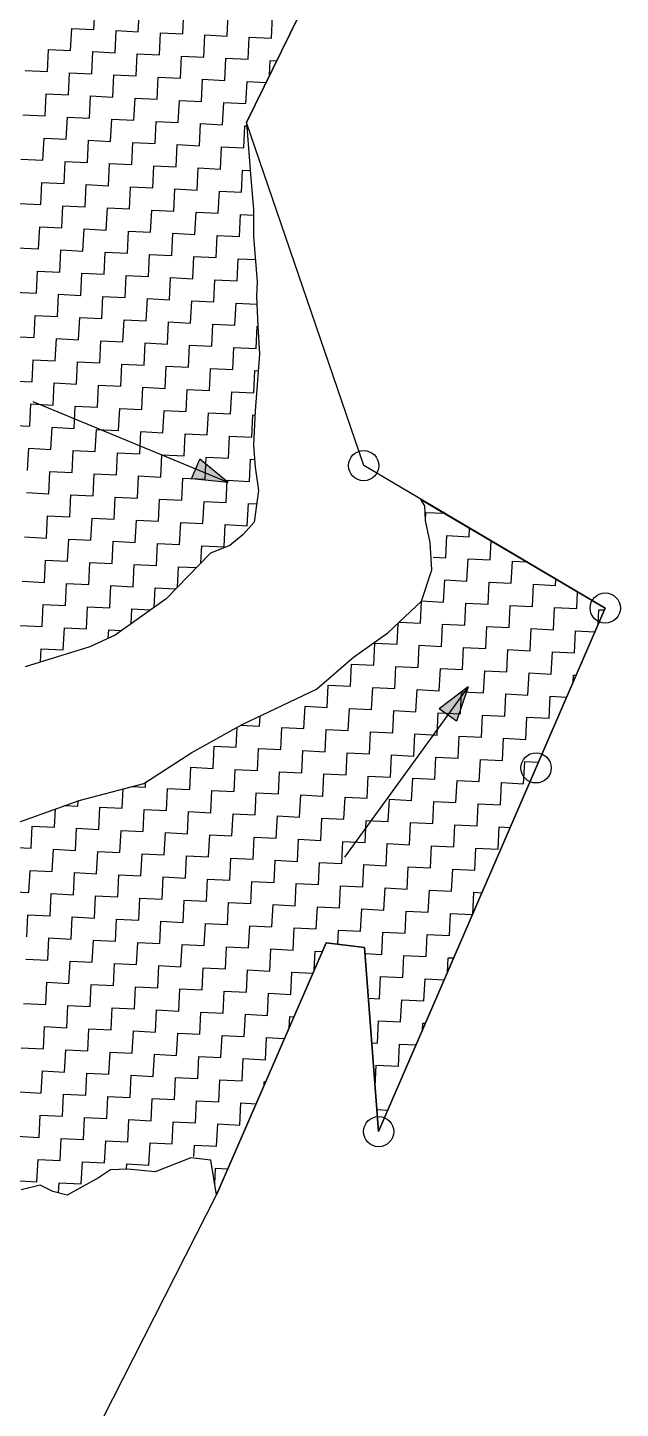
# Model space of a CAD drawing. Header units: metres. Extents: x 279097 to 281627, y 2076079 to 2079019.
# Drawn here: x 281317.4 to 281492.7, y 2078030 to 2078438.7 of the extents above; entities that cross this region are included whole.
import ezdxf

# ---------------------------------------------------------------- set-up
doc = ezdxf.new("R2010")
doc.units = ezdxf.units.M
doc.layers.add('POLY_HATCH', color=12, linetype='Continuous')
doc.layers.add('V_BOUND_LINE', color=7, linetype='Continuous')

msp = doc.modelspace()

# ---------------------------------------------------------------- hatches: boundary and pattern name
h = msp.add_hatch(color=256)
h.paths.add_polyline_path([(281367.12, 2078308), (281365.91, 2078305.08), (281376.68, 2078304.05)])
h.paths.add_polyline_path([(281376.68, 2078304.05), (281368.32, 2078310.93), (281367.12, 2078308)])
h = msp.add_hatch(color=256)
h.paths.add_polyline_path([(281441.63, 2078235.21), (281444.19, 2078233.35), (281447.7, 2078243.59)])
h.paths.add_polyline_path([(281447.7, 2078243.59), (281439.07, 2078237.07), (281441.63, 2078235.21)])

# ---------------------------------------------------------------- linework, layer by layer
for points in [[(281376.68, 2078304.05), (281319.08, 2078327.87)], [(281365.91, 2078305.08), (281368.32, 2078310.93)], [(281376.68, 2078304.05), (281368.32, 2078310.93)], [(281376.68, 2078304.05), (281365.91, 2078305.08)], [(281447.7, 2078243.59), (281411.13, 2078193.12)], [(281447.7, 2078243.59), (281439.07, 2078237.07)], [(281447.7, 2078243.59), (281444.19, 2078233.35)], [(281444.19, 2078233.35), (281439.07, 2078237.07)]]:
    msp.add_lwpolyline(points)
for centre in [(281416.78, 2078309.02), (281488.18, 2078266.87), (281467.74, 2078219.57), (281421.2, 2078111.93)]:
    msp.add_circle(centre, 4.47)
at = {"layer": 'POLY_HATCH'}
for p, q in [((281448.02, 2078545.12), (281382.11, 2078410.62)), ((281382.11, 2078410.62), (281383.38, 2078393.96)), ((281383.38, 2078393.96), (281384.22, 2078384.93)), ((281384.22, 2078384.93), (281384.25, 2078376.79)), ((281384.25, 2078376.79), (281385.3, 2078363.46)), ((281385.3, 2078363.46), (281385.09, 2078359.19)), ((281385.09, 2078359.19), (281385.5, 2078350.18)), ((281385.5, 2078350.18), (281385.95, 2078342.02)), ((281385.95, 2078342.02), (281384.71, 2078325.29)), ((281384.71, 2078325.29), (281384.21, 2078315.04)), ((281384.21, 2078315.04), (281384.74, 2078308.59)), ((281384.74, 2078308.59), (281385.69, 2078301.69)), ((281385.69, 2078301.69), (281384.37, 2078292.34)), ((281434.82, 2078297.08), (281433.69, 2078299.04)), ((281433.69, 2078299.04), (281488.18, 2078266.87)), ((281435.03, 2078292.78), (281434.82, 2078297.08)), ((281384.37, 2078292.34), (281381.19, 2078288.64)), ((281436.42, 2078286.29), (281435.03, 2078292.78)), ((281381.19, 2078288.64), (281377.17, 2078285.42)), ((281377.17, 2078285.42), (281371.49, 2078283.13)), ((281436.88, 2078278.14), (281436.42, 2078286.29)), ((281371.49, 2078283.13), (281358.4, 2078269.65)), ((281433.85, 2078268.87), (281436.88, 2078278.14)), ((281358.4, 2078269.65), (281343.3, 2078258.83)), ((281423.96, 2078259.51), (281433.85, 2078268.87)), ((281488.18, 2078266.87), (281421.2, 2078111.93)), ((281413.75, 2078252.3), (281423.96, 2078259.51)), ((281335.84, 2078255.35), (281326.27, 2078252.4)), ((281343.3, 2078258.83), (281335.84, 2078255.35)), ((281326.27, 2078252.4), (281316.7, 2078249.44)), ((281402.84, 2078242.88), (281413.75, 2078252.3)), ((281380.9, 2078232.4), (281402.84, 2078242.88)), ((281365.93, 2078224.15), (281380.9, 2078232.4)), ((281351.76, 2078215), (281365.93, 2078224.15)), ((281332.66, 2078209.95), (281351.76, 2078215)), ((281296.03, 2078196.78), (281332.66, 2078209.95)), ((281405.67, 2078167.77), (281373.24, 2078093.21)), ((281417.05, 2078166.4), (281405.67, 2078167.77)), ((281421.2, 2078111.93), (281417.05, 2078166.4)), ((281365.67, 2078104.17), (281355.18, 2078099.98)), ((281371.63, 2078103.45), (281365.67, 2078104.17)), ((281341.93, 2078100.64), (281338.39, 2078098.24)), ((281347.08, 2078100.81), (281341.93, 2078100.64)), ((281355.18, 2078099.98), (281347.08, 2078100.81)), ((281373.24, 2078093.21), (281371.63, 2078103.45)), ((281321.15, 2078096.1), (281315.51, 2078094.66)), ((281324.91, 2078094.2), (281321.15, 2078096.1)), ((281338.39, 2078098.24), (281329.14, 2078093.13)), ((281329.14, 2078093.13), (281324.91, 2078094.2))]:
    msp.add_line(p, q, dxfattribs=at)
at = {"layer": 'POLY_HATCH', "linetype": 'Continuous'}
for p, q in [((281337.04, 2078438.1), (281337.37, 2078444.66)), ((281350.16, 2078437.45), (281350.48, 2078444.01)), ((281363.27, 2078436.81), (281363.6, 2078443.36)), ((281376.39, 2078436.16), (281376.71, 2078442.71)), ((281389.51, 2078435.51), (281389.83, 2078442.07)), ((281330.16, 2078431.87), (281330.49, 2078438.43)), ((281330.49, 2078438.43), (281337.04, 2078438.1)), ((281343.28, 2078431.22), (281343.6, 2078437.78)), ((281343.6, 2078437.78), (281350.16, 2078437.45)), ((281356.39, 2078430.57), (281356.72, 2078437.13)), ((281356.72, 2078437.13), (281363.27, 2078436.81)), ((281369.51, 2078429.92), (281369.83, 2078436.48)), ((281369.83, 2078436.48), (281376.39, 2078436.16)), ((281382.62, 2078429.28), (281382.95, 2078435.83)), ((281382.95, 2078435.83), (281389.51, 2078435.51)), ((281323.28, 2078425.64), (281323.6, 2078432.19)), ((281323.6, 2078432.19), (281330.16, 2078431.87)), ((281336.39, 2078424.99), (281336.72, 2078431.54)), ((281336.72, 2078431.54), (281343.28, 2078431.22)), ((281349.51, 2078424.34), (281349.83, 2078430.9)), ((281349.83, 2078430.9), (281356.39, 2078430.57)), ((281362.63, 2078423.69), (281362.95, 2078430.25)), ((281362.95, 2078430.25), (281369.51, 2078429.92)), ((281375.74, 2078423.04), (281376.07, 2078429.6)), ((281376.07, 2078429.6), (281382.62, 2078429.28)), ((281388.97, 2078424.62), (281389.18, 2078428.95)), ((281389.18, 2078428.95), (281391.05, 2078428.86)), ((281316.72, 2078425.96), (281323.28, 2078425.64)), ((281329.51, 2078418.75), (281329.84, 2078425.31)), ((281329.84, 2078425.31), (281336.39, 2078424.99)), ((281342.63, 2078418.1), (281342.95, 2078424.66)), ((281342.95, 2078424.66), (281349.51, 2078424.34)), ((281355.74, 2078417.46), (281356.07, 2078424.01)), ((281356.07, 2078424.01), (281362.63, 2078423.69)), ((281368.86, 2078416.81), (281369.18, 2078423.37)), ((281369.18, 2078423.37), (281375.74, 2078423.04)), ((281322.63, 2078412.52), (281322.96, 2078419.08)), ((281322.96, 2078419.08), (281329.51, 2078418.75)), ((281381.97, 2078416.16), (281382.3, 2078422.72)), ((281382.3, 2078422.72), (281387.9, 2078422.44)), ((281335.75, 2078411.87), (281336.07, 2078418.43)), ((281336.07, 2078418.43), (281342.63, 2078418.1)), ((281348.86, 2078411.22), (281349.19, 2078417.78)), ((281349.19, 2078417.78), (281355.74, 2078417.46)), ((281361.98, 2078410.57), (281362.3, 2078417.13)), ((281362.3, 2078417.13), (281368.86, 2078416.81)), ((281375.09, 2078409.93), (281375.42, 2078416.48)), ((281375.42, 2078416.48), (281381.97, 2078416.16)), ((281316.07, 2078412.84), (281322.63, 2078412.52)), ((281328.86, 2078405.64), (281329.19, 2078412.2)), ((281329.19, 2078412.2), (281335.75, 2078411.87)), ((281341.98, 2078404.99), (281342.3, 2078411.55)), ((281342.3, 2078411.55), (281348.86, 2078411.22)), ((281355.1, 2078404.34), (281355.42, 2078410.9)), ((281355.42, 2078410.9), (281361.98, 2078410.57)), ((281368.21, 2078403.69), (281368.54, 2078410.25)), ((281368.54, 2078410.25), (281375.09, 2078409.93)), ((281381.33, 2078403.04), (281381.65, 2078409.6)), ((281381.65, 2078409.6), (281382.19, 2078409.58)), ((281321.98, 2078399.4), (281322.31, 2078405.96)), ((281322.31, 2078405.96), (281328.86, 2078405.64)), ((281335.1, 2078398.76), (281335.42, 2078405.31)), ((281335.42, 2078405.31), (281341.98, 2078404.99)), ((281348.21, 2078398.11), (281348.54, 2078404.67)), ((281348.54, 2078404.67), (281355.1, 2078404.34)), ((281361.33, 2078397.46), (281361.65, 2078404.02)), ((281361.65, 2078404.02), (281368.21, 2078403.69)), ((281374.44, 2078396.81), (281374.77, 2078403.37)), ((281374.77, 2078403.37), (281381.33, 2078403.04)), ((281315.42, 2078399.73), (281321.98, 2078399.4)), ((281328.22, 2078392.52), (281328.54, 2078399.08)), ((281328.54, 2078399.08), (281335.1, 2078398.76)), ((281341.33, 2078391.87), (281341.66, 2078398.43)), ((281341.66, 2078398.43), (281348.21, 2078398.11)), ((281354.45, 2078391.23), (281354.77, 2078397.78)), ((281354.77, 2078397.78), (281361.33, 2078397.46)), ((281367.56, 2078390.58), (281367.89, 2078397.13)), ((281367.89, 2078397.13), (281374.44, 2078396.81)), ((281380.68, 2078389.93), (281381, 2078396.49)), ((281381, 2078396.49), (281383.2, 2078396.38)), ((281321.33, 2078386.29), (281321.66, 2078392.85)), ((281321.66, 2078392.85), (281328.22, 2078392.52)), ((281334.45, 2078385.64), (281334.77, 2078392.2)), ((281334.77, 2078392.2), (281341.33, 2078391.87)), ((281347.57, 2078384.99), (281347.89, 2078391.55)), ((281347.89, 2078391.55), (281354.45, 2078391.23)), ((281360.68, 2078384.34), (281361, 2078390.9)), ((281361, 2078390.9), (281367.56, 2078390.58)), ((281373.8, 2078383.7), (281374.12, 2078390.25)), ((281374.12, 2078390.25), (281380.68, 2078389.93)), ((281314.78, 2078386.61), (281321.33, 2078386.29)), ((281327.57, 2078379.41), (281327.89, 2078385.96)), ((281327.89, 2078385.96), (281334.45, 2078385.64)), ((281340.68, 2078378.76), (281341.01, 2078385.32)), ((281341.01, 2078385.32), (281347.57, 2078384.99)), ((281353.8, 2078378.11), (281354.12, 2078384.67)), ((281354.12, 2078384.67), (281360.68, 2078384.34)), ((281366.91, 2078377.46), (281367.24, 2078384.02)), ((281367.24, 2078384.02), (281373.8, 2078383.7)), ((281380.03, 2078376.81), (281380.35, 2078383.37)), ((281380.35, 2078383.37), (281384.23, 2078383.18)), ((281320.69, 2078373.17), (281321.01, 2078379.73)), ((281321.01, 2078379.73), (281327.57, 2078379.41)), ((281333.8, 2078372.52), (281334.13, 2078379.08)), ((281334.13, 2078379.08), (281340.68, 2078378.76)), ((281346.92, 2078371.88), (281347.24, 2078378.43)), ((281347.24, 2078378.43), (281353.8, 2078378.11)), ((281360.03, 2078371.23), (281360.36, 2078377.79)), ((281360.36, 2078377.79), (281366.91, 2078377.46)), ((281373.15, 2078370.58), (281373.47, 2078377.14)), ((281373.47, 2078377.14), (281380.03, 2078376.81)), ((281314.13, 2078373.5), (281320.69, 2078373.17)), ((281326.92, 2078366.29), (281327.24, 2078372.85)), ((281327.24, 2078372.85), (281333.8, 2078372.52)), ((281340.03, 2078365.64), (281340.36, 2078372.2)), ((281340.36, 2078372.2), (281346.92, 2078371.88)), ((281353.15, 2078364.99), (281353.47, 2078371.55)), ((281353.47, 2078371.55), (281360.03, 2078371.23)), ((281366.27, 2078364.35), (281366.59, 2078370.9)), ((281366.59, 2078370.9), (281373.15, 2078370.58)), ((281379.38, 2078363.7), (281379.71, 2078370.26)), ((281379.71, 2078370.26), (281384.78, 2078370)), ((281320.04, 2078360.06), (281320.36, 2078366.62)), ((281320.36, 2078366.62), (281326.92, 2078366.29)), ((281333.15, 2078359.41), (281333.48, 2078365.97)), ((281333.48, 2078365.97), (281340.03, 2078365.64)), ((281346.27, 2078358.76), (281346.59, 2078365.32)), ((281346.59, 2078365.32), (281353.15, 2078364.99)), ((281359.38, 2078358.11), (281359.71, 2078364.67)), ((281359.71, 2078364.67), (281366.27, 2078364.35)), ((281372.5, 2078357.46), (281372.82, 2078364.02)), ((281372.82, 2078364.02), (281379.38, 2078363.7)), ((281313.48, 2078360.38), (281320.04, 2078360.06)), ((281326.27, 2078353.18), (281326.6, 2078359.73)), ((281326.6, 2078359.73), (281333.15, 2078359.41)), ((281339.39, 2078352.53), (281339.71, 2078359.09)), ((281339.71, 2078359.09), (281346.27, 2078358.76)), ((281352.5, 2078351.88), (281352.83, 2078358.44)), ((281352.83, 2078358.44), (281359.38, 2078358.11)), ((281365.62, 2078351.23), (281365.94, 2078357.79)), ((281365.94, 2078357.79), (281372.5, 2078357.46)), ((281319.39, 2078346.94), (281319.71, 2078353.5)), ((281319.71, 2078353.5), (281326.27, 2078353.18)), ((281378.73, 2078350.58), (281379.06, 2078357.14)), ((281379.06, 2078357.14), (281385.13, 2078356.84)), ((281332.5, 2078346.29), (281332.83, 2078352.85)), ((281332.83, 2078352.85), (281339.39, 2078352.53)), ((281345.62, 2078345.65), (281345.94, 2078352.2)), ((281345.94, 2078352.2), (281352.5, 2078351.88)), ((281358.74, 2078345), (281359.06, 2078351.55)), ((281359.06, 2078351.55), (281365.62, 2078351.23)), ((281371.85, 2078344.35), (281372.18, 2078350.91)), ((281372.18, 2078350.91), (281378.73, 2078350.58)), ((281384.97, 2078343.7), (281385.29, 2078350.26)), ((281385.29, 2078350.26), (281385.5, 2078350.25)), ((281312.83, 2078347.27), (281319.39, 2078346.94)), ((281325.62, 2078340.06), (281325.95, 2078346.62)), ((281325.95, 2078346.62), (281332.5, 2078346.29)), ((281338.74, 2078339.41), (281339.06, 2078345.97)), ((281339.06, 2078345.97), (281345.62, 2078345.65)), ((281351.85, 2078338.76), (281352.18, 2078345.32)), ((281352.18, 2078345.32), (281358.74, 2078345)), ((281364.97, 2078338.12), (281365.29, 2078344.67)), ((281365.29, 2078344.67), (281371.85, 2078344.35)), ((281378.08, 2078337.47), (281378.41, 2078344.02)), ((281378.41, 2078344.02), (281384.97, 2078343.7)), ((281318.74, 2078333.83), (281319.06, 2078340.38)), ((281319.06, 2078340.38), (281325.62, 2078340.06)), ((281331.86, 2078333.18), (281332.18, 2078339.74)), ((281332.18, 2078339.74), (281338.74, 2078339.41)), ((281344.97, 2078332.53), (281345.3, 2078339.09)), ((281345.3, 2078339.09), (281351.85, 2078338.76)), ((281358.09, 2078331.88), (281358.41, 2078338.44)), ((281358.41, 2078338.44), (281364.97, 2078338.12)), ((281371.2, 2078331.23), (281371.53, 2078337.79)), ((281371.53, 2078337.79), (281378.08, 2078337.47)), ((281384.32, 2078330.58), (281384.64, 2078337.14)), ((281384.64, 2078337.14), (281385.59, 2078337.1)), ((281312.18, 2078334.15), (281318.74, 2078333.83)), ((281324.97, 2078326.94), (281325.3, 2078333.5)), ((281325.3, 2078333.5), (281331.86, 2078333.18)), ((281338.09, 2078326.3), (281338.41, 2078332.85)), ((281338.41, 2078332.85), (281344.97, 2078332.53)), ((281351.21, 2078325.65), (281351.53, 2078332.21)), ((281351.53, 2078332.21), (281358.09, 2078331.88)), ((281364.32, 2078325), (281364.64, 2078331.56)), ((281364.64, 2078331.56), (281371.2, 2078331.23)), ((281377.44, 2078324.35), (281377.76, 2078330.91)), ((281377.76, 2078330.91), (281384.32, 2078330.58)), ((281318.09, 2078320.71), (281318.42, 2078327.27)), ((281318.42, 2078327.27), (281324.97, 2078326.94)), ((281331.21, 2078320.06), (281331.53, 2078326.62)), ((281331.53, 2078326.62), (281338.09, 2078326.3)), ((281344.32, 2078319.41), (281344.65, 2078325.97)), ((281344.65, 2078325.97), (281351.21, 2078325.65)), ((281357.44, 2078318.77), (281357.76, 2078325.32)), ((281357.76, 2078325.32), (281364.32, 2078325)), ((281311.53, 2078321.04), (281318.09, 2078320.71)), ((281370.55, 2078318.12), (281370.88, 2078324.68)), ((281370.88, 2078324.68), (281377.44, 2078324.35)), ((281383.67, 2078317.47), (281383.99, 2078324.03)), ((281383.99, 2078324.03), (281384.65, 2078323.99)), ((281324.33, 2078313.83), (281324.65, 2078320.39)), ((281324.65, 2078320.39), (281331.21, 2078320.06)), ((281337.44, 2078313.18), (281337.77, 2078319.74)), ((281337.77, 2078319.74), (281344.32, 2078319.41)), ((281350.56, 2078312.53), (281350.88, 2078319.09)), ((281350.88, 2078319.09), (281357.44, 2078318.77)), ((281363.67, 2078311.88), (281364, 2078318.44)), ((281364, 2078318.44), (281370.55, 2078318.12)), ((281376.79, 2078311.24), (281377.11, 2078317.79)), ((281377.11, 2078317.79), (281383.67, 2078317.47)), ((281317.44, 2078307.6), (281317.77, 2078314.15)), ((281317.77, 2078314.15), (281324.33, 2078313.83)), ((281330.56, 2078306.95), (281330.88, 2078313.51)), ((281330.88, 2078313.51), (281337.44, 2078313.18)), ((281343.67, 2078306.3), (281344, 2078312.86)), ((281344, 2078312.86), (281350.56, 2078312.53)), ((281356.79, 2078305.65), (281357.11, 2078312.21)), ((281357.11, 2078312.21), (281363.67, 2078311.88)), ((281369.91, 2078305), (281370.23, 2078311.56)), ((281370.23, 2078311.56), (281376.79, 2078311.24)), ((281383.02, 2078304.35), (281383.35, 2078310.91)), ((281383.35, 2078310.91), (281384.43, 2078310.86)), ((281323.68, 2078300.71), (281324, 2078307.27)), ((281324, 2078307.27), (281330.56, 2078306.95)), ((281336.79, 2078300.07), (281337.12, 2078306.62)), ((281337.12, 2078306.62), (281343.67, 2078306.3)), ((281349.91, 2078299.42), (281350.23, 2078305.97)), ((281350.23, 2078305.97), (281356.79, 2078305.65)), ((281363.02, 2078298.77), (281363.35, 2078305.33)), ((281363.35, 2078305.33), (281369.91, 2078305)), ((281376.14, 2078298.12), (281376.46, 2078304.68)), ((281376.46, 2078304.68), (281383.02, 2078304.35)), ((281317.12, 2078301.04), (281323.68, 2078300.71)), ((281329.91, 2078293.83), (281330.24, 2078300.39)), ((281330.24, 2078300.39), (281336.79, 2078300.07)), ((281343.03, 2078293.18), (281343.35, 2078299.74)), ((281343.35, 2078299.74), (281349.91, 2078299.42)), ((281356.14, 2078292.54), (281356.47, 2078299.09)), ((281356.47, 2078299.09), (281363.02, 2078298.77)), ((281369.26, 2078291.89), (281369.58, 2078298.44)), ((281369.58, 2078298.44), (281376.14, 2078298.12)), ((281382.37, 2078291.24), (281382.7, 2078297.8)), ((281382.7, 2078297.8), (281385.12, 2078297.68)), ((281323.03, 2078287.6), (281323.35, 2078294.16)), ((281323.35, 2078294.16), (281329.91, 2078293.83)), ((281336.14, 2078286.95), (281336.47, 2078293.51)), ((281336.47, 2078293.51), (281343.03, 2078293.18)), ((281349.26, 2078286.3), (281349.58, 2078292.86)), ((281349.58, 2078292.86), (281356.14, 2078292.54)), ((281362.38, 2078285.65), (281362.7, 2078292.21)), ((281362.7, 2078292.21), (281369.26, 2078291.89)), ((281435.04, 2078292.75), (281435.16, 2078295.2)), ((281435.16, 2078295.2), (281440.65, 2078294.93)), ((281316.47, 2078287.92), (281323.03, 2078287.6)), ((281375.49, 2078285), (281375.82, 2078291.56)), ((281375.82, 2078291.56), (281382.37, 2078291.24)), ((281441.07, 2078281.76), (281441.39, 2078288.32)), ((281441.39, 2078288.32), (281447.95, 2078288)), ((281447.95, 2078288), (281448.08, 2078290.55)), ((281329.26, 2078280.72), (281329.59, 2078287.27)), ((281329.59, 2078287.27), (281336.14, 2078286.95)), ((281342.38, 2078280.07), (281342.7, 2078286.63)), ((281342.7, 2078286.63), (281349.26, 2078286.3)), ((281355.49, 2078279.42), (281355.82, 2078285.98)), ((281355.82, 2078285.98), (281362.38, 2078285.65)), ((281368.68, 2078280.24), (281368.93, 2078285.33)), ((281368.93, 2078285.33), (281375.49, 2078285)), ((281454.18, 2078281.11), (281454.46, 2078286.78)), ((281322.38, 2078274.48), (281322.7, 2078281.04)), ((281322.7, 2078281.04), (281329.26, 2078280.72)), ((281335.5, 2078273.83), (281335.82, 2078280.39)), ((281335.82, 2078280.39), (281342.38, 2078280.07)), ((281437.36, 2078281.95), (281441.07, 2078281.76)), ((281447.3, 2078274.88), (281447.63, 2078281.44)), ((281447.63, 2078281.44), (281454.18, 2078281.11)), ((281460.42, 2078274.23), (281460.74, 2078280.79)), ((281460.74, 2078280.79), (281464.96, 2078280.58)), ((281348.61, 2078273.19), (281348.94, 2078279.74)), ((281348.94, 2078279.74), (281355.49, 2078279.42)), ((281361.76, 2078273.1), (281362.05, 2078279.1)), ((281362.05, 2078279.1), (281367.32, 2078278.83)), ((281315.82, 2078274.81), (281322.38, 2078274.48)), ((281328.61, 2078267.6), (281328.94, 2078274.16)), ((281328.94, 2078274.16), (281335.5, 2078273.83)), ((281341.73, 2078266.95), (281342.05, 2078273.51)), ((281342.05, 2078273.51), (281348.61, 2078273.19)), ((281354.89, 2078267.13), (281355.17, 2078272.86)), ((281355.17, 2078272.86), (281361.23, 2078272.56)), ((281440.42, 2078268.65), (281440.74, 2078275.21)), ((281440.74, 2078275.21), (281447.3, 2078274.88)), ((281453.54, 2078268), (281453.86, 2078274.56)), ((281453.86, 2078274.56), (281460.42, 2078274.23)), ((281466.65, 2078267.35), (281466.98, 2078273.91)), ((281466.98, 2078273.91), (281473.53, 2078273.58)), ((281473.53, 2078273.58), (281473.63, 2078275.47)), ((281479.77, 2078266.7), (281480.01, 2078271.69)), ((281321.73, 2078261.37), (281322.06, 2078267.93)), ((281322.06, 2078267.93), (281328.61, 2078267.6)), ((281433.54, 2078262.41), (281433.86, 2078268.89)), ((281433.88, 2078268.97), (281440.42, 2078268.65)), ((281446.65, 2078261.77), (281446.98, 2078268.32)), ((281446.98, 2078268.32), (281453.54, 2078268)), ((281459.77, 2078261.12), (281460.09, 2078267.67)), ((281460.09, 2078267.67), (281466.65, 2078267.35)), ((281334.85, 2078260.72), (281335.17, 2078267.28)), ((281335.17, 2078267.28), (281341.73, 2078266.95)), ((281348.07, 2078262.25), (281348.29, 2078266.63)), ((281348.29, 2078266.63), (281353.8, 2078266.36)), ((281472.88, 2078260.47), (281473.21, 2078267.03)), ((281473.21, 2078267.03), (281479.77, 2078266.7)), ((281486.11, 2078262.07), (281486.32, 2078266.38)), ((281486.32, 2078266.38), (281487.94, 2078266.3)), ((281315.17, 2078261.69), (281321.73, 2078261.37)), ((281327.97, 2078254.49), (281328.29, 2078261.04)), ((281328.29, 2078261.04), (281334.85, 2078260.72)), ((281341.28, 2078257.89), (281341.41, 2078260.39)), ((281341.41, 2078260.39), (281345.22, 2078260.21)), ((281426.66, 2078256.18), (281426.96, 2078262.35)), ((281427.36, 2078262.72), (281433.54, 2078262.41)), ((281439.77, 2078255.53), (281440.1, 2078262.09)), ((281440.1, 2078262.09), (281446.65, 2078261.77)), ((281452.89, 2078254.88), (281453.21, 2078261.44)), ((281453.21, 2078261.44), (281459.77, 2078261.12)), ((281466, 2078254.24), (281466.33, 2078260.79)), ((281466.33, 2078260.79), (281472.88, 2078260.47)), ((281479.12, 2078253.59), (281479.44, 2078260.14)), ((281479.44, 2078260.14), (281485.15, 2078259.86)), ((281419.77, 2078249.95), (281420.1, 2078256.5)), ((281420.1, 2078256.5), (281426.66, 2078256.18)), ((281432.89, 2078249.3), (281433.21, 2078255.86)), ((281433.21, 2078255.86), (281439.77, 2078255.53)), ((281321.21, 2078250.84), (281321.41, 2078254.81)), ((281321.41, 2078254.81), (281327.97, 2078254.49)), ((281446.01, 2078248.65), (281446.33, 2078255.21)), ((281446.33, 2078255.21), (281452.89, 2078254.88)), ((281459.12, 2078248), (281459.44, 2078254.56)), ((281459.44, 2078254.56), (281466, 2078254.24)), ((281472.24, 2078247.35), (281472.56, 2078253.91)), ((281472.56, 2078253.91), (281479.12, 2078253.59)), ((281412.89, 2078243.71), (281413.22, 2078250.27)), ((281413.22, 2078250.27), (281419.77, 2078249.95)), ((281426.01, 2078243.06), (281426.33, 2078249.62)), ((281426.33, 2078249.62), (281432.89, 2078249.3)), ((281439.12, 2078242.42), (281439.45, 2078248.97)), ((281439.45, 2078248.97), (281446.01, 2078248.65)), ((281452.24, 2078241.77), (281452.56, 2078248.33)), ((281452.56, 2078248.33), (281459.12, 2078248)), ((281465.35, 2078241.12), (281465.68, 2078247.68)), ((281465.68, 2078247.68), (281472.24, 2078247.35)), ((281406.01, 2078237.48), (281406.33, 2078244.04)), ((281406.33, 2078244.04), (281412.89, 2078243.71)), ((281419.13, 2078236.83), (281419.45, 2078243.39)), ((281419.45, 2078243.39), (281426.01, 2078243.06)), ((281478.69, 2078244.91), (281478.79, 2078247.03)), ((281478.79, 2078247.03), (281479.59, 2078246.99)), ((281432.24, 2078236.18), (281432.57, 2078242.74)), ((281432.57, 2078242.74), (281439.12, 2078242.42)), ((281445.36, 2078235.53), (281445.68, 2078242.09)), ((281445.68, 2078242.09), (281452.24, 2078241.77)), ((281458.47, 2078234.89), (281458.8, 2078241.44)), ((281458.8, 2078241.44), (281465.35, 2078241.12)), ((281471.59, 2078234.24), (281471.91, 2078240.8)), ((281471.91, 2078240.8), (281476.81, 2078240.55)), ((281386.01, 2078231.89), (281386.16, 2078234.92)), ((281392.89, 2078238.13), (281392.89, 2078238.13)), ((281392.89, 2078238.13), (281392.89, 2078238.13)), ((281399.13, 2078231.25), (281399.45, 2078237.8)), ((281399.45, 2078237.8), (281406.01, 2078237.48)), ((281412.24, 2078230.6), (281412.57, 2078237.16)), ((281412.57, 2078237.16), (281419.13, 2078236.83)), ((281425.36, 2078229.95), (281425.68, 2078236.51)), ((281425.68, 2078236.51), (281432.24, 2078236.18)), ((281438.47, 2078229.3), (281438.8, 2078235.86)), ((281438.8, 2078235.86), (281445.36, 2078235.53)), ((281451.59, 2078228.65), (281451.91, 2078235.21)), ((281451.91, 2078235.21), (281458.47, 2078234.89)), ((281379.13, 2078225.66), (281379.42, 2078231.59)), ((281380.48, 2078232.17), (281386.01, 2078231.89)), ((281392.25, 2078225.01), (281392.57, 2078231.57)), ((281392.57, 2078231.57), (281399.13, 2078231.25)), ((281405.36, 2078224.36), (281405.69, 2078230.92)), ((281405.69, 2078230.92), (281412.24, 2078230.6)), ((281464.71, 2078228), (281465.03, 2078234.56)), ((281465.03, 2078234.56), (281471.59, 2078234.24)), ((281418.48, 2078223.72), (281418.8, 2078230.27)), ((281418.8, 2078230.27), (281425.36, 2078229.95)), ((281431.59, 2078223.07), (281431.92, 2078229.63)), ((281431.92, 2078229.63), (281438.47, 2078229.3)), ((281444.71, 2078222.42), (281445.03, 2078228.98)), ((281445.03, 2078228.98), (281451.59, 2078228.65)), ((281457.82, 2078221.77), (281458.15, 2078228.33)), ((281458.15, 2078228.33), (281464.71, 2078228)), ((281372.25, 2078219.43), (281372.57, 2078225.99)), ((281372.57, 2078225.99), (281379.13, 2078225.66)), ((281385.36, 2078218.78), (281385.69, 2078225.34)), ((281385.69, 2078225.34), (281392.25, 2078225.01)), ((281398.48, 2078218.13), (281398.8, 2078224.69)), ((281398.8, 2078224.69), (281405.36, 2078224.36)), ((281411.6, 2078217.48), (281411.92, 2078224.04)), ((281411.92, 2078224.04), (281418.48, 2078223.72)), ((281424.71, 2078216.83), (281425.04, 2078223.39)), ((281425.04, 2078223.39), (281431.59, 2078223.07)), ((281437.83, 2078216.19), (281438.15, 2078222.74)), ((281438.15, 2078222.74), (281444.71, 2078222.42)), ((281365.37, 2078213.19), (281365.69, 2078219.75)), ((281365.69, 2078219.75), (281372.25, 2078219.43)), ((281378.48, 2078212.55), (281378.81, 2078219.1)), ((281378.81, 2078219.1), (281385.36, 2078218.78)), ((281391.6, 2078211.9), (281391.92, 2078218.45)), ((281391.92, 2078218.45), (281398.48, 2078218.13)), ((281450.94, 2078215.54), (281451.27, 2078222.09)), ((281451.27, 2078222.09), (281457.82, 2078221.77)), ((281464.06, 2078214.89), (281464.38, 2078221.45)), ((281464.38, 2078221.45), (281468.46, 2078221.24)), ((281352.25, 2078213.84), (281352.33, 2078215.37)), ((281404.71, 2078211.25), (281405.04, 2078217.81)), ((281405.04, 2078217.81), (281411.6, 2078217.48)), ((281417.83, 2078210.6), (281418.15, 2078217.16)), ((281418.15, 2078217.16), (281424.71, 2078216.83)), ((281430.94, 2078209.95), (281431.27, 2078216.51)), ((281431.27, 2078216.51), (281437.83, 2078216.19)), ((281444.06, 2078209.3), (281444.38, 2078215.86)), ((281444.38, 2078215.86), (281450.94, 2078215.54)), ((281457.18, 2078208.66), (281457.5, 2078215.21)), ((281457.5, 2078215.21), (281464.06, 2078214.89)), ((281345.37, 2078207.61), (281345.66, 2078213.39)), ((281348.14, 2078214.05), (281352.25, 2078213.84)), ((281358.49, 2078206.96), (281358.81, 2078213.52)), ((281358.81, 2078213.52), (281365.37, 2078213.19)), ((281371.6, 2078206.31), (281371.92, 2078212.87)), ((281371.92, 2078212.87), (281378.48, 2078212.55)), ((281384.72, 2078205.66), (281385.04, 2078212.22)), ((281385.04, 2078212.22), (281391.6, 2078211.9)), ((281397.83, 2078205.02), (281398.16, 2078211.57)), ((281398.16, 2078211.57), (281404.71, 2078211.25)), ((281410.95, 2078204.37), (281411.27, 2078210.92)), ((281411.27, 2078210.92), (281417.83, 2078210.6)), ((281325.37, 2078202.02), (281325.64, 2078207.43)), ((281328.47, 2078208.44), (281332.25, 2078208.26)), ((281332.25, 2078208.26), (281332.33, 2078209.83)), ((281338.49, 2078201.38), (281338.81, 2078207.93)), ((281338.81, 2078207.93), (281345.37, 2078207.61)), ((281351.6, 2078200.73), (281351.93, 2078207.28)), ((281351.93, 2078207.28), (281358.49, 2078206.96)), ((281364.72, 2078200.08), (281365.04, 2078206.64)), ((281365.04, 2078206.64), (281371.6, 2078206.31)), ((281424.06, 2078203.72), (281424.39, 2078210.28)), ((281424.39, 2078210.28), (281430.94, 2078209.95)), ((281437.18, 2078203.07), (281437.5, 2078209.63)), ((281437.5, 2078209.63), (281444.06, 2078209.3)), ((281450.29, 2078202.42), (281450.62, 2078208.98)), ((281450.62, 2078208.98), (281457.18, 2078208.66)), ((281318.49, 2078195.79), (281318.81, 2078202.35)), ((281318.81, 2078202.35), (281325.37, 2078202.02)), ((281377.83, 2078199.43), (281378.16, 2078205.99)), ((281378.16, 2078205.99), (281384.72, 2078205.66)), ((281390.95, 2078198.78), (281391.27, 2078205.34)), ((281391.27, 2078205.34), (281397.83, 2078205.02)), ((281404.07, 2078198.13), (281404.39, 2078204.69)), ((281404.39, 2078204.69), (281410.95, 2078204.37)), ((281417.18, 2078197.48), (281417.5, 2078204.04)), ((281417.5, 2078204.04), (281424.06, 2078203.72)), ((281430.3, 2078196.84), (281430.62, 2078203.39)), ((281430.62, 2078203.39), (281437.18, 2078203.07)), ((281443.41, 2078196.19), (281443.74, 2078202.75)), ((281443.74, 2078202.75), (281450.29, 2078202.42)), ((281331.61, 2078195.14), (281331.93, 2078201.7)), ((281331.93, 2078201.7), (281338.49, 2078201.38)), ((281344.72, 2078194.49), (281345.05, 2078201.05)), ((281345.05, 2078201.05), (281351.6, 2078200.73)), ((281357.84, 2078193.84), (281358.16, 2078200.4)), ((281358.16, 2078200.4), (281364.72, 2078200.08)), ((281370.95, 2078193.2), (281371.28, 2078199.75)), ((281371.28, 2078199.75), (281377.83, 2078199.43)), ((281384.07, 2078192.55), (281384.39, 2078199.11)), ((281384.39, 2078199.11), (281390.95, 2078198.78)), ((281397.18, 2078191.9), (281397.51, 2078198.46)), ((281397.51, 2078198.46), (281404.07, 2078198.13)), ((281456.53, 2078195.54), (281456.85, 2078202.1)), ((281456.85, 2078202.1), (281460.11, 2078201.94)), ((281311.93, 2078196.11), (281318.49, 2078195.79)), ((281324.72, 2078188.91), (281325.05, 2078195.47)), ((281325.05, 2078195.47), (281331.61, 2078195.14)), ((281337.84, 2078188.26), (281338.16, 2078194.82)), ((281338.16, 2078194.82), (281344.72, 2078194.49)), ((281350.95, 2078187.61), (281351.28, 2078194.17)), ((281351.28, 2078194.17), (281357.84, 2078193.84)), ((281410.3, 2078191.25), (281410.62, 2078197.81)), ((281410.62, 2078197.81), (281417.18, 2078197.48)), ((281423.41, 2078190.6), (281423.74, 2078197.16)), ((281423.74, 2078197.16), (281430.3, 2078196.84)), ((281436.53, 2078189.95), (281436.85, 2078196.51)), ((281436.85, 2078196.51), (281443.41, 2078196.19)), ((281449.65, 2078189.31), (281449.97, 2078195.86)), ((281449.97, 2078195.86), (281456.53, 2078195.54)), ((281364.07, 2078186.96), (281364.39, 2078193.52)), ((281364.39, 2078193.52), (281370.95, 2078193.2)), ((281377.19, 2078186.31), (281377.51, 2078192.87)), ((281377.51, 2078192.87), (281384.07, 2078192.55)), ((281390.3, 2078185.67), (281390.63, 2078192.22)), ((281390.63, 2078192.22), (281397.18, 2078191.9)), ((281403.42, 2078185.02), (281403.74, 2078191.58)), ((281403.74, 2078191.58), (281410.3, 2078191.25)), ((281416.53, 2078184.37), (281416.86, 2078190.93)), ((281416.86, 2078190.93), (281423.41, 2078190.6)), ((281429.65, 2078183.72), (281429.97, 2078190.28)), ((281429.97, 2078190.28), (281436.53, 2078189.95)), ((281317.84, 2078182.67), (281318.17, 2078189.23)), ((281318.17, 2078189.23), (281324.72, 2078188.91)), ((281330.96, 2078182.03), (281331.28, 2078188.58)), ((281331.28, 2078188.58), (281337.84, 2078188.26)), ((281344.07, 2078181.38), (281344.4, 2078187.94)), ((281344.4, 2078187.94), (281350.95, 2078187.61)), ((281357.19, 2078180.73), (281357.51, 2078187.29)), ((281357.51, 2078187.29), (281364.07, 2078186.96)), ((281370.3, 2078180.08), (281370.63, 2078186.64)), ((281370.63, 2078186.64), (281377.19, 2078186.31)), ((281383.42, 2078179.43), (281383.74, 2078185.99)), ((281383.74, 2078185.99), (281390.3, 2078185.67)), ((281442.76, 2078183.07), (281443.09, 2078189.63)), ((281443.09, 2078189.63), (281449.65, 2078189.31)), ((281311.28, 2078183), (281317.84, 2078182.67)), ((281324.08, 2078175.79), (281324.4, 2078182.35)), ((281324.4, 2078182.35), (281330.96, 2078182.03)), ((281337.19, 2078175.14), (281337.52, 2078181.7)), ((281337.52, 2078181.7), (281344.07, 2078181.38)), ((281396.53, 2078178.78), (281396.86, 2078185.34)), ((281396.86, 2078185.34), (281403.42, 2078185.02)), ((281409.65, 2078178.14), (281409.97, 2078184.69)), ((281409.97, 2078184.69), (281416.53, 2078184.37)), ((281422.77, 2078177.49), (281423.09, 2078184.05)), ((281423.09, 2078184.05), (281429.65, 2078183.72)), ((281435.88, 2078176.84), (281436.21, 2078183.4)), ((281436.21, 2078183.4), (281442.76, 2078183.07)), ((281449, 2078176.23), (281449.32, 2078182.75)), ((281449.32, 2078182.75), (281451.77, 2078182.63)), ((281350.31, 2078174.5), (281350.63, 2078181.05)), ((281350.63, 2078181.05), (281357.19, 2078180.73)), ((281363.42, 2078173.85), (281363.75, 2078180.41)), ((281363.75, 2078180.41), (281370.3, 2078180.08)), ((281376.54, 2078173.2), (281376.86, 2078179.76)), ((281376.86, 2078179.76), (281383.42, 2078179.43)), ((281389.65, 2078172.55), (281389.98, 2078179.11)), ((281389.98, 2078179.11), (281396.53, 2078178.78)), ((281402.77, 2078171.9), (281403.09, 2078178.46)), ((281403.09, 2078178.46), (281409.65, 2078178.14)), ((281415.88, 2078171.25), (281416.21, 2078177.81)), ((281416.21, 2078177.81), (281422.77, 2078177.49)), ((281317.19, 2078169.56), (281317.52, 2078176.12)), ((281317.52, 2078176.12), (281324.08, 2078175.79)), ((281330.31, 2078168.91), (281330.63, 2078175.47)), ((281330.63, 2078175.47), (281337.19, 2078175.14)), ((281343.42, 2078168.26), (281343.75, 2078174.82)), ((281343.75, 2078174.82), (281350.31, 2078174.5)), ((281356.54, 2078167.61), (281356.86, 2078174.17)), ((281356.86, 2078174.17), (281363.42, 2078173.85)), ((281369.66, 2078166.97), (281369.98, 2078173.52)), ((281369.98, 2078173.52), (281376.54, 2078173.2)), ((281429, 2078170.61), (281429.32, 2078177.16)), ((281429.32, 2078177.16), (281435.88, 2078176.84)), ((281442.11, 2078169.96), (281442.44, 2078176.51)), ((281442.44, 2078176.51), (281448.98, 2078176.19)), ((281382.77, 2078166.32), (281383.1, 2078172.87)), ((281383.1, 2078172.87), (281389.65, 2078172.55)), ((281395.89, 2078165.67), (281396.21, 2078172.23)), ((281396.21, 2078172.23), (281402.77, 2078171.9)), ((281409.12, 2078167.36), (281409.33, 2078171.58)), ((281409.33, 2078171.58), (281415.88, 2078171.25)), ((281422.12, 2078164.37), (281422.44, 2078170.93)), ((281422.44, 2078170.93), (281429, 2078170.61)), ((281435.23, 2078163.72), (281435.56, 2078170.28)), ((281435.56, 2078170.28), (281442.11, 2078169.96)), ((281323.43, 2078162.68), (281323.75, 2078169.23)), ((281323.75, 2078169.23), (281330.31, 2078168.91)), ((281336.54, 2078162.03), (281336.87, 2078168.59)), ((281336.87, 2078168.59), (281343.42, 2078168.26)), ((281349.66, 2078161.38), (281349.98, 2078167.94)), ((281349.98, 2078167.94), (281356.54, 2078167.61)), ((281362.77, 2078160.73), (281363.1, 2078167.29)), ((281363.1, 2078167.29), (281369.66, 2078166.97)), ((281375.89, 2078160.08), (281376.21, 2078166.64)), ((281376.21, 2078166.64), (281382.77, 2078166.32)), ((281389, 2078159.44), (281389.33, 2078165.99)), ((281389.33, 2078165.99), (281395.89, 2078165.67)), ((281402.17, 2078159.71), (281402.44, 2078165.34)), ((281402.44, 2078165.34), (281404.57, 2078165.24)), ((281316.87, 2078163), (281323.43, 2078162.68)), ((281329.66, 2078155.8), (281329.98, 2078162.35)), ((281329.98, 2078162.35), (281336.54, 2078162.03)), ((281342.78, 2078155.15), (281343.1, 2078161.7)), ((281343.1, 2078161.7), (281349.66, 2078161.38)), ((281417.19, 2078164.62), (281422.12, 2078164.37)), ((281428.35, 2078157.49), (281428.68, 2078164.05)), ((281428.68, 2078164.05), (281435.23, 2078163.72)), ((281441.58, 2078159.06), (281441.79, 2078163.4)), ((281441.79, 2078163.4), (281443.42, 2078163.32)), ((281355.89, 2078154.5), (281356.22, 2078161.06)), ((281356.22, 2078161.06), (281362.77, 2078160.73)), ((281369.01, 2078153.85), (281369.33, 2078160.41)), ((281369.33, 2078160.41), (281375.89, 2078160.08)), ((281382.12, 2078153.2), (281382.45, 2078159.76)), ((281382.45, 2078159.76), (281389, 2078159.44)), ((281395.24, 2078152.55), (281395.56, 2078159.11)), ((281395.56, 2078159.11), (281401.77, 2078158.8)), ((281421.47, 2078151.26), (281421.79, 2078157.81)), ((281421.79, 2078157.81), (281428.35, 2078157.49)), ((281434.58, 2078150.61), (281434.91, 2078157.17)), ((281434.91, 2078157.17), (281440.64, 2078156.88)), ((281322.78, 2078149.56), (281323.1, 2078156.12)), ((281323.1, 2078156.12), (281329.66, 2078155.8)), ((281335.89, 2078148.91), (281336.22, 2078155.47)), ((281336.22, 2078155.47), (281342.78, 2078155.15)), ((281349.01, 2078148.26), (281349.33, 2078154.82)), ((281349.33, 2078154.82), (281355.89, 2078154.5)), ((281362.13, 2078147.62), (281362.45, 2078154.17)), ((281362.45, 2078154.17), (281369.01, 2078153.85)), ((281375.24, 2078146.97), (281375.56, 2078153.53)), ((281375.56, 2078153.53), (281382.12, 2078153.2)), ((281316.22, 2078149.89), (281322.78, 2078149.56)), ((281329.01, 2078142.68), (281329.34, 2078149.24)), ((281329.34, 2078149.24), (281335.89, 2078148.91)), ((281388.36, 2078146.32), (281388.68, 2078152.88)), ((281388.68, 2078152.88), (281395.24, 2078152.55)), ((281418.19, 2078151.42), (281421.47, 2078151.26)), ((281427.7, 2078144.37), (281428.03, 2078150.93)), ((281428.03, 2078150.93), (281434.58, 2078150.61)), ((281342.13, 2078142.03), (281342.45, 2078148.59)), ((281342.45, 2078148.59), (281349.01, 2078148.26)), ((281355.24, 2078141.38), (281355.57, 2078147.94)), ((281355.57, 2078147.94), (281362.13, 2078147.62)), ((281368.36, 2078140.73), (281368.68, 2078147.29)), ((281368.68, 2078147.29), (281375.24, 2078146.97)), ((281381.47, 2078140.09), (281381.8, 2078146.64)), ((281381.8, 2078146.64), (281388.36, 2078146.32)), ((281394.75, 2078142.66), (281394.91, 2078146)), ((281394.91, 2078146), (281396.17, 2078145.93)), ((281322.13, 2078136.45), (281322.45, 2078143)), ((281322.45, 2078143), (281329.01, 2078142.68)), ((281335.25, 2078135.8), (281335.57, 2078142.36)), ((281335.57, 2078142.36), (281342.13, 2078142.03)), ((281348.36, 2078135.15), (281348.69, 2078141.71)), ((281348.69, 2078141.71), (281355.24, 2078141.38)), ((281361.48, 2078134.5), (281361.8, 2078141.06)), ((281361.8, 2078141.06), (281368.36, 2078140.73)), ((281420.82, 2078138.14), (281421.14, 2078144.7)), ((281421.14, 2078144.7), (281427.7, 2078144.37)), ((281434.15, 2078141.89), (281434.26, 2078144.05)), ((281434.26, 2078144.05), (281435.07, 2078144.01)), ((281315.57, 2078136.77), (281322.13, 2078136.45)), ((281374.59, 2078133.85), (281374.92, 2078140.41)), ((281374.92, 2078140.41), (281381.47, 2078140.09)), ((281387.71, 2078133.2), (281388.03, 2078139.76)), ((281388.03, 2078139.76), (281393.37, 2078139.5)), ((281419.2, 2078138.22), (281420.82, 2078138.14)), ((281427.05, 2078131.26), (281427.38, 2078137.82)), ((281427.38, 2078137.82), (281432.29, 2078137.57)), ((281328.36, 2078129.56), (281328.69, 2078136.12)), ((281328.69, 2078136.12), (281335.25, 2078135.8)), ((281341.48, 2078128.92), (281341.8, 2078135.47)), ((281341.8, 2078135.47), (281348.36, 2078135.15)), ((281354.59, 2078128.27), (281354.92, 2078134.83)), ((281354.92, 2078134.83), (281361.48, 2078134.5)), ((281367.71, 2078127.62), (281368.03, 2078134.18)), ((281368.03, 2078134.18), (281374.59, 2078133.85)), ((281380.83, 2078126.97), (281381.15, 2078133.53)), ((281381.15, 2078133.53), (281387.71, 2078133.2)), ((281321.48, 2078123.33), (281321.81, 2078129.89)), ((281321.81, 2078129.89), (281328.36, 2078129.56)), ((281334.6, 2078122.68), (281334.92, 2078129.24)), ((281334.92, 2078129.24), (281341.48, 2078128.92)), ((281347.71, 2078122.03), (281348.04, 2078128.59)), ((281348.04, 2078128.59), (281354.59, 2078128.27)), ((281420.18, 2078125.27), (281420.5, 2078131.58)), ((281420.5, 2078131.58), (281427.05, 2078131.26)), ((281360.83, 2078121.39), (281361.15, 2078127.94)), ((281361.15, 2078127.94), (281367.71, 2078127.62)), ((281373.94, 2078120.74), (281374.27, 2078127.29)), ((281374.27, 2078127.29), (281380.83, 2078126.97)), ((281387.33, 2078125.61), (281387.38, 2078126.65)), ((281387.38, 2078126.65), (281387.78, 2078126.63)), ((281314.92, 2078123.65), (281321.48, 2078123.33)), ((281327.72, 2078116.45), (281328.04, 2078123.01)), ((281328.04, 2078123.01), (281334.6, 2078122.68)), ((281340.83, 2078115.8), (281341.16, 2078122.36)), ((281341.16, 2078122.36), (281347.71, 2078122.03)), ((281353.95, 2078115.15), (281354.27, 2078121.71)), ((281354.27, 2078121.71), (281360.83, 2078121.39)), ((281367.06, 2078114.5), (281367.39, 2078121.06)), ((281367.39, 2078121.06), (281373.94, 2078120.74)), ((281380.18, 2078113.86), (281380.5, 2078120.41)), ((281380.5, 2078120.41), (281384.98, 2078120.19)), ((281320.83, 2078110.21), (281321.16, 2078116.77)), ((281321.16, 2078116.77), (281327.72, 2078116.45)), ((281420.71, 2078118.43), (281423.94, 2078118.27)), ((281333.95, 2078109.57), (281334.27, 2078116.12)), ((281334.27, 2078116.12), (281340.83, 2078115.8)), ((281347.06, 2078108.92), (281347.39, 2078115.48)), ((281347.39, 2078115.48), (281353.95, 2078115.15)), ((281360.18, 2078108.27), (281360.5, 2078114.83)), ((281360.5, 2078114.83), (281367.06, 2078114.5)), ((281373.3, 2078107.62), (281373.62, 2078114.18)), ((281373.62, 2078114.18), (281380.18, 2078113.86)), ((281314.28, 2078110.54), (281320.83, 2078110.21)), ((281327.07, 2078103.33), (281327.39, 2078109.89)), ((281327.39, 2078109.89), (281333.95, 2078109.57)), ((281340.18, 2078102.68), (281340.51, 2078109.24)), ((281340.51, 2078109.24), (281347.06, 2078108.92)), ((281353.3, 2078102.04), (281353.62, 2078108.59)), ((281353.62, 2078108.59), (281360.18, 2078108.27)), ((281366.57, 2078104.53), (281366.74, 2078107.95)), ((281366.74, 2078107.95), (281373.3, 2078107.62)), ((281320.19, 2078097.1), (281320.51, 2078103.66)), ((281320.51, 2078103.66), (281327.07, 2078103.33)), ((281333.3, 2078096.45), (281333.62, 2078103.01)), ((281333.62, 2078103.01), (281340.18, 2078102.68)), ((281346.67, 2078100.85), (281346.74, 2078102.36)), ((281346.74, 2078102.36), (281353.3, 2078102.04)), ((281372.74, 2078096.39), (281372.97, 2078101.06)), ((281372.97, 2078101.06), (281376.58, 2078100.89)), ((281313.63, 2078097.42), (281320.19, 2078097.1)), ((281326.59, 2078093.77), (281326.74, 2078096.78)), ((281326.74, 2078096.78), (281333.3, 2078096.45))]:
    msp.add_line(p, q, dxfattribs=at)
at = {"layer": 'V_BOUND_LINE'}
for p, q in [((281382.11, 2078410.62), (281456.22, 2078561.83)), ((281416.78, 2078309.02), (281382.11, 2078410.62)), ((281488.18, 2078266.87), (281416.78, 2078309.02)), ((281421.2, 2078111.93), (281488.18, 2078266.87)), ((281373.24, 2078093.21), (281405.67, 2078167.77)), ((281405.67, 2078167.77), (281417.05, 2078166.4)), ((281417.05, 2078166.4), (281421.2, 2078111.93)), ((281301.36, 2077951.47), (281373.24, 2078093.21))]:
    msp.add_line(p, q, dxfattribs=at)

doc.saveas('drawing.dxf')
